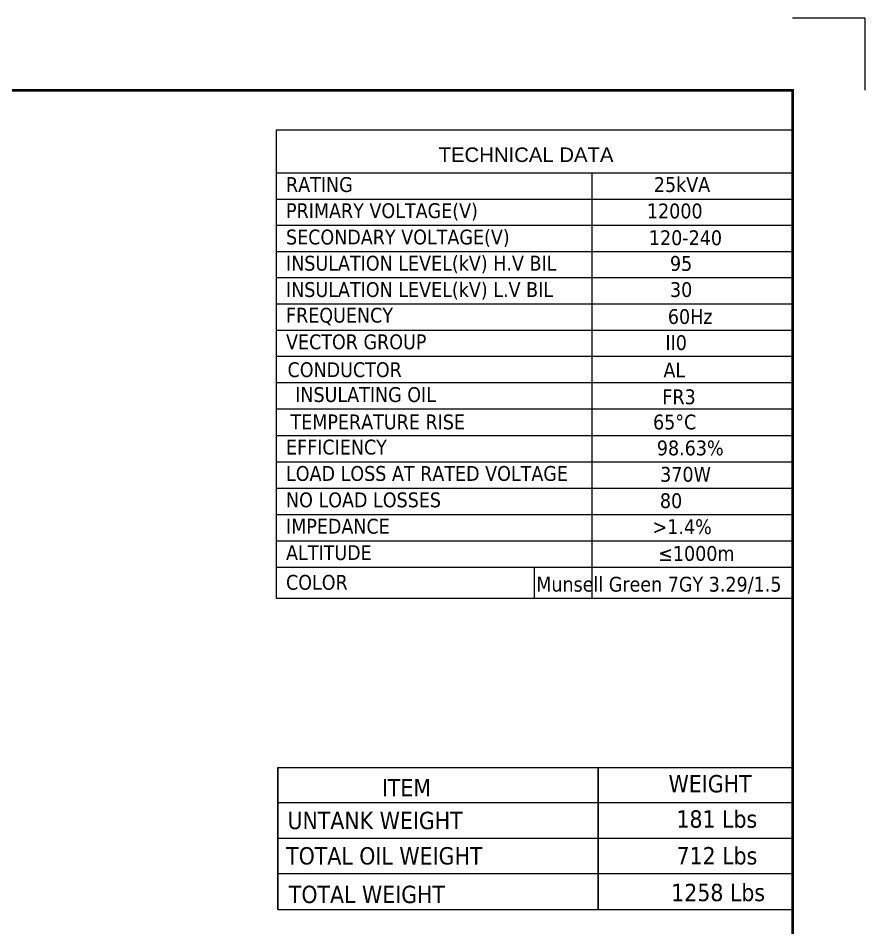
# Model space of a CAD drawing. Header units: millimetres. Extents: x 13152 to 36426, y -6229 to 3790.
# Drawn here: x 34110 to 36426, y 1302 to 3790 of the extents above; entities that cross this region are included whole.
import ezdxf
from ezdxf.enums import TextEntityAlignment as Align

# ---------------------------------------------------------------- set-up
doc = ezdxf.new("R2010")
doc.units = ezdxf.units.MM
doc.header["$LTSCALE"] = 4
doc.layers.add('1', color=12, linetype='Continuous')
for name, color, linetype, lineweight in [('6文字层', 3, 'Continuous', 35), ('标注、文本', 3, 'Continuous', 25), ('铁心', 3, 'Continuous', 0)]:
    doc.layers.add(name, color=color, linetype=linetype, lineweight=lineweight)
doc.layers.add('paper', color=254, linetype='Continuous', plot=False)
doc.styles.add('PDF Arial', font='arial.ttf')
doc.styles.add('Tahoma$001', font='tahoma.ttf', dxfattribs={"height": 2.159784})
doc.styles.add('Tahoma_txtstyle_30.51_0_0', font='tahoma.ttf')

msp = doc.modelspace()

# ---------------------------------------------------------------- linework, layer by layer
at = {"layer": '1', "color": 0, "lineweight": 40, "const_width": 6.91}
msp.add_lwpolyline([(28650.99, -1853.92), (36228.84, -1853.92), (36228.84, 3592.67), (28650.99, 3592.67), (28650.99, -1853.92)], dxfattribs=at)
at = {"layer": '6文字层', "lineweight": 13}
for points in [[(34816.24, 3484.15), (36228.84, 3484.15)], [(34816.24, 3484.15), (34816.24, 2203.26)], [(36228.84, 3484.15), (36228.84, 2647.41)]]:
    msp.add_lwpolyline(points, dxfattribs=at)
at = {"layer": 'paper', "lineweight": 13}
for q in [(36228.84, 3790.01), (36426.18, 3592.67)]:
    msp.add_line((36426.18, 3790.01), q, dxfattribs=at)
at = {"layer": '标注、文本', "lineweight": 13}
msp.add_line((35522.54, 2203.26), (35522.54, 2287.94), dxfattribs=at)
at = {"layer": '铁心', "lineweight": 13}
for p, q in [((34820.4, 1740.46), (34820.4, 1611.18)), ((34820.4, 1611.18), (34820.4, 1740.46)), ((34820.4, 1740.46), (36228.84, 1740.46)), ((35696.68, 1740.46), (35696.68, 1611.18)), ((35696.68, 1611.18), (35696.68, 1740.46)), ((34820.4, 1643.96), (36228.84, 1643.96)), ((34820.4, 1461.87), (34820.4, 1611.18)), ((34820.4, 1611.18), (34820.4, 1461.87)), ((35696.68, 1461.87), (35696.68, 1611.18)), ((35696.68, 1611.18), (35696.68, 1461.87)), ((34820.4, 1547.06), (36228.84, 1547.06)), ((34820.4, 1351.65), (34820.4, 1461.87)), ((34820.4, 1461.87), (34820.4, 1351.65)), ((34820.4, 1450.16), (36228.84, 1450.16)), ((35696.68, 1351.65), (35696.68, 1461.87)), ((35696.68, 1461.87), (35696.68, 1351.65)), ((34820.4, 1351.65), (36228.84, 1351.65))]:
    msp.add_line(p, q, dxfattribs=at)
for points in [[(34816.24, 3367.05), (36228.84, 3367.05)], [(35679.38, 3367.05), (35679.38, 2203.26)], [(34816.24, 3294.88), (36228.84, 3294.88)], [(34816.24, 3223.39), (36228.84, 3223.39)], [(34816.24, 3151.91), (36228.84, 3151.91)], [(34816.24, 3080.42), (36228.84, 3080.42)], [(34816.24, 3008.25), (36228.84, 3008.25)], [(34816.24, 2936.77), (36228.84, 2936.77)], [(34816.24, 2865.28), (36228.84, 2865.28)], [(34816.24, 2793.11), (36228.84, 2793.11)], [(34816.24, 2720.94), (36228.84, 2720.94)], [(34816.24, 2648.78), (36228.84, 2648.78)], [(34816.24, 2576.61), (36228.84, 2576.61)], [(34816.24, 2504.44), (36228.84, 2504.44)], [(34816.24, 2432.27), (36228.84, 2432.27)], [(34816.24, 2360.1), (36228.84, 2360.1)], [(34816.24, 2287.94), (36228.84, 2287.94)], [(34816.24, 2287.94), (36228.84, 2287.94)], [(36228.84, 2287.94), (36228.84, 2119.38)], [(34816.24, 2203.26), (36228.84, 2203.26)]]:
    msp.add_lwpolyline(points, dxfattribs=at)

# ---------------------------------------------------------------- texts
for s, height, style, p in [('TECHNICAL DATA', 39.7655, 'PDF Arial', (35260.33, 3396.63)), ('RATING', 40.606, 'Tahoma$001', (34842.96, 3314.63)), ('25kVA', 40.606, 'Tahoma$001', (35849.02, 3314.63)), ('PRIMARY VOLTAGE(V)', 40.6063, 'Tahoma$001', (34842.96, 3243.14)), ('   12000 ', 40.606, 'Tahoma$001', (35784.44, 3242.46)), ('SECONDARY VOLTAGE(V)', 40.6063, 'Tahoma$001', (34842.96, 3170.97)), ('120-240', 40.606, 'Tahoma$001', (35835.54, 3169.07)), ('INSULATION LEVEL(kV) H.V BIL', 40.6063, 'Tahoma$001', (34842.96, 3099.48)), ('95', 40.606, 'Tahoma$001', (35893.25, 3098.8)), ('INSULATION LEVEL(kV) L.V BIL', 40.6063, 'Tahoma$001', (34842.96, 3027.32)), ('30', 40.606, 'Tahoma$001', (35893.25, 3027.32)), ('FREQUENCY', 40.606, 'Tahoma$001', (34842.96, 2957.19)), ('60Hz', 40.606, 'Tahoma$001', (35887.43, 2953.52)), ('VECTOR GROUP', 40.6063, 'Tahoma$001', (34842.96, 2884.34)), ('II0', 40.606, 'Tahoma$001', (35880.73, 2882.24)), ('CONDUCTOR', 40.606, 'Tahoma$001', (34847.14, 2808.07)), ('AL', 40.606, 'Tahoma$001', (35875.43, 2807.43)), ('FR3', 40.606, 'Tahoma$001', (35872.32, 2733.92)), ('EFFICIENCY', 40.606, 'Tahoma$001', (34842.96, 2596.35)), ('98.63%%%', 40.606, 'Tahoma$001', (35857.31, 2594.05)), ('LOAD LOSS AT RATED VOLTAGE', 40.6063, 'Tahoma$001', (34842.96, 2524.18)), ('370W', 40.606, 'Tahoma$001', (35866.4, 2521.88)), ('NO LOAD LOSSES', 40.6063, 'Tahoma$001', (34842.96, 2452.02)), ('80', 40.606, 'Tahoma$001', (35865.72, 2449.71)), ('IMPEDANCE', 40.606, 'Tahoma$001', (34842.96, 2379.85)), ('>1.4%%%', 40.606, 'Tahoma$001', (35845.8, 2378.64)), ('ALTITUDE', 40.606, 'Tahoma$001', (34842.96, 2307.68)), ('≤1000m', 40.606, 'Tahoma$001', (35861.04, 2305.38)), ('COLOR', 40.606, 'Tahoma$001', (34842.9, 2226.43)), ('Munsell Green 7GY 3.29/1.5', 40.6063, 'Tahoma$001', (35527.51, 2221.25)), ('ITEM', 47.513, 'Tahoma_txtstyle_30.51_0_0', (35105.05, 1661.08)), ('UNTANK WEIGHT', 47.5129, 'Tahoma_txtstyle_30.51_0_0', (34847.03, 1571.44)), ('181 Lbs', 47.513, 'Tahoma_txtstyle_30.51_0_0', (35910.92, 1575.41)), ('TOTAL OIL WEIGHT', 47.5129, 'Tahoma_txtstyle_30.51_0_0', (34843.33, 1474.69)), ('712 Lbs', 47.513, 'Tahoma_txtstyle_30.51_0_0', (35911.23, 1474.87)), ('1258 Lbs', 47.513, 'Tahoma_txtstyle_30.51_0_0', (35896.71, 1374.36)), ('TOTAL WEIGHT', 47.5129, 'Tahoma_txtstyle_30.51_0_0', (34850.73, 1369.14))]:
    msp.add_text(s, height=height, dxfattribs=dict(at, style=style)).set_placement(p)
at = {"layer": '铁心', "lineweight": 13, "style": 'Tahoma$001'}
for s, p in [('INSULATING OIL', (35060.6, 2760.33)), ('TEMPERATURE RISE ', (35101.5, 2685.56))]:
    msp.add_text(s, height=40.6063, dxfattribs=at).set_placement(p, align=Align.MIDDLE)
msp.add_text('65%%DC', height=40.606, dxfattribs=at).set_placement((35846.86, 2685.27), align=Align.MIDDLE_LEFT)
at = {"layer": '铁心', "lineweight": 13, "insert": (35889.33, 1719.51), "char_height": 47.513, "width": 562.5922, "attachment_point": 1, "style": 'Tahoma_txtstyle_30.51_0_0'}
msp.add_mtext('WEIGHT', dxfattribs=at)

doc.saveas('drawing.dxf')
